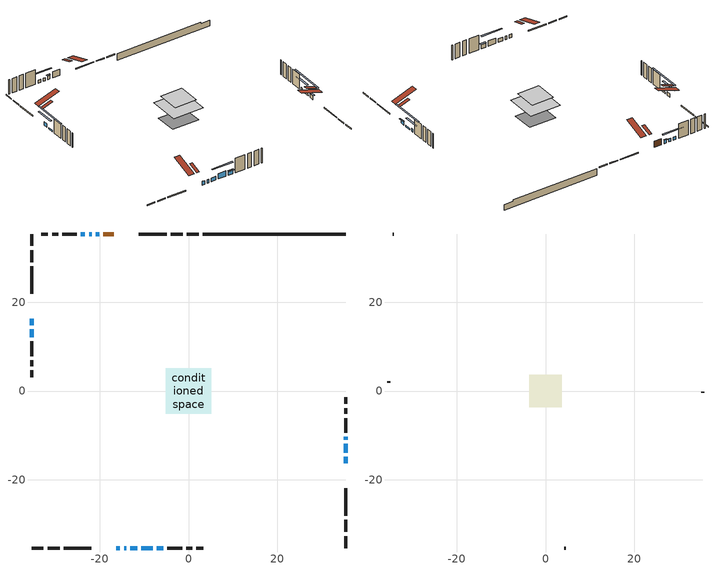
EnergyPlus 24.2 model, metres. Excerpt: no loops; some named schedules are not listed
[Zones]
conditioned space
 floor adiabatic (AdiabaticFloorConstruction): -5.1,-5.1 -5.1,5.1 5.1,5.1 5.1,-5.1 z2.9
 floor foundation (Slab1 construction): -4.47,-3.56 -4.47,3.56 4.47,3.56 4.47,-3.56 z-1.8
 wall outside (RimJoist1 construction): 2.29,35.33 -0.4,35.33 / -35.33,-35.33 -32.64,-35.33 / -35.33,35.33 -35.33,32.64 / 35.33,-35.33 35.33,-32.64 z0.46:0.76
 wall outside (RimJoist2 construction): -1.32,35.33 -4.01,35.33 / -31.71,-35.33 -29.03,-35.33 / -35.33,31.71 -35.33,29.03 / 35.33,-31.71 35.33,-29.03 z0.46:0.76
 wall outside (RimJoist3 construction): -4.94,35.33 -11.15,35.33 / -28.1,-35.33 -21.89,-35.33 / -35.33,28.1 -35.33,21.89 / 35.33,-28.1 35.33,-21.89 z0.46:0.76
 wall outside (AdiabaticWallConstruction 1): -16.77,35.33 -19.19,35.33 z0.46:2.49
 wall outside (AdiabaticWallConstruction): -16.27,-35.33 -15.41,-35.33 / -14.49,-35.33 -14.03,-35.33 / -13.1,-35.33 -11.57,-35.33 z0.46:1.68; 35.33,-16.27 35.33,-14.84 / -20.11,35.33 -20.83,35.33 / -35.33,16.27 -35.33,14.84 z0.46:1.63; 35.33,-13.91 35.33,-11.88 / -35.33,13.91 -35.33,12.08 z0.46:0.87; 35.33,-10.95 35.33,-10.32 / -21.75,35.33 -22.39,35.33 / -23.32,35.33 -24.21,35.33 z0.46:1.48; -10.64,-35.33 -8.05,-35.33 z0.46:2.29; -7.12,-35.33 -5.67,-35.33 z0.46:1.78
 wall outside (Wall1 construction): -25.14,35.33 -28.43,35.33 / -4.74,-35.33 -1.45,-35.33 / -35.33,11.15 -35.33,7.86 / 35.33,-9.39 35.33,-6.1 z0.46:5.34
 wall outside (Wall2 construction): -29.36,35.33 -30.69,35.33 / -0.52,-35.33 0.82,-35.33 / -35.33,6.93 -35.33,5.59 / 35.33,-5.17 35.33,-3.83 z0.46:5.34
 wall outside (Wall3 construction): -31.62,35.33 -33.17,35.33 / 1.75,-35.33 3.3,-35.33 / -35.33,4.67 -35.33,3.12 / 35.33,-2.9 35.33,-1.35 z0.46:5.34
 wall foundation (FoundationWall1 construction): 3.22,35.33,-1.8 3.22,35.33,0.46 32.12,35.33,0.46 32.12,35.33,-0.03 35.33,35.33,-0.03 35.33,35.33,-1.8
 window (WindowConstruction 8): -16.26,-35.33 -15.42,-35.33 z0.46:1.68
 window (WindowConstruction 5): 35.33,-16.26 35.33,-14.84 z0.46:1.63
 window (WindowConstruction 6): -20.11,35.33 -20.82,35.33 z0.46:1.63
 window (WindowConstruction 7): -35.33,16.26 -35.33,14.84 z0.46:1.63
 window (WindowConstruction 11): 35.33,-13.91 35.33,-11.88 z0.46:0.87
 window (WindowConstruction 12): -35.33,13.91 -35.33,12.08 z0.46:0.87
 window (WindowConstruction 9): -14.49,-35.33 -14.03,-35.33 z0.46:1.68
 window (WindowConstruction 10): -13.1,-35.33 -11.57,-35.33 z0.46:1.68
 window (WindowConstruction): 35.33,-10.95 35.33,-10.32 z0.46:1.47
 window (WindowConstruction 1): -21.75,35.33 -22.39,35.33 z0.46:1.47
 window (WindowConstruction 2): -23.32,35.33 -24.21,35.33 z0.46:1.47
 window (WindowConstruction 3): -10.64,-35.33 -8.05,-35.33 z0.46:2.29
 window (WindowConstruction 4): -7.12,-35.33 -5.67,-35.33 z0.46:1.78
 door (Door): -16.77,35.33 -19.19,35.33 z0.46:2.49
 ceiling adiabatic (AdiabaticFloorConstruction): 5.1,-5.1 5.1,5.1 -5.1,5.1 -5.1,-5.1 z2.9
 roof outside (Roof2 construction): -15.84,35.33,5.34 -15.84,31.74,6.53 -14.9,31.74,6.53 -14.9,35.33,5.34; -17.19,-35.33,5.34 -17.19,-31.74,6.53 -18.14,-31.74,6.53 -18.14,-35.33,5.34; -35.33,17.19,5.34 -31.74,17.19,6.53 -31.74,18.14,6.53 -35.33,18.14,5.34; 35.33,-17.19,5.34 31.74,-17.19,6.53 31.74,-18.14,6.53 35.33,-18.14,5.34
attic - vented
 floor to conditioned space (Floor1 construction Reversed): -3.68,-3.68 -3.68,3.68 3.68,3.68 3.68,-3.68 z5.34
 wall outside (Wall4 construction): -34.1,35.33 -34.4,35.33 / 4.23,-35.33 4.52,-35.33 / -35.33,2.19 -35.33,1.89 / 35.33,-0.42 35.33,-0.13 z0.46:5.34
 roof outside (Roof1 construction): -13.97,35.33,5.34 -13.97,28.16,7.73 -12.08,28.16,7.73 -12.08,35.33,5.34; -19.07,-35.33,5.34 -19.07,-28.16,7.73 -20.96,-28.16,7.73 -20.96,-35.33,5.34; -35.33,19.07,5.34 -28.16,19.07,7.73 -28.16,20.96,7.73 -35.33,20.96,5.34; 35.33,-19.07,5.34 28.16,-19.07,7.73 28.16,-20.96,7.73 35.33,-20.96,5.34
shading: 35.33,-14.64 35.33,-16.47 35.74,-16.47 35.74,-14.64 z1.83; -21.03,35.33 -19.91,35.33 -19.91,35.74 -21.03,35.74 z1.83; -35.33,12.53 -35.33,18.58 -35.74,18.58 -35.74,12.53 z3.94; 35.33,-7.1 35.33,-18.69 35.74,-18.69 35.74,-7.1 z5.64; -35.33,7.3 -35.33,18.69 -35.74,18.69 -35.74,7.3 z5.64; 35.33,-8.01 35.33,-13.26 35.74,-13.26 35.74,-8.01 z3.79; -24.7,35.33 -19.44,35.33 -19.44,35.74 -24.7,35.74 z3.79; -26.52,35.33 -21.01,35.33 -21.01,35.74 -26.52,35.74 z3.79; -5.74,-35.33 -12.95,-35.33 -12.95,-35.74 -5.74,-35.74 z4.6; -5.47,-35.33 -7.32,-35.33 -7.32,-35.74 -5.47,-35.74 z1.98
[Building]
Building 1: Terrain=Suburbs
[Site:Location]
Ottawa Intl AP_ON: Latitude {deg}=45.32; Longitude {deg}=-75.67; Time Zone {hr}=-5; Elevation {m}=115; Keep Site Location Information=Yes
[Site:GroundTemperature:Shallow]
1.18808, -1.19398, -1.38475, -0.254337, 4.28362, 8.80044, 12.7163, 15.1969, 15.4076, 13.3901, 9.57408, 5.19582
[Site:WaterMainsTemperature]
Calculation Method=Schedule; Temperature Schedule=mains temperature schedule
[Material] Roughness=Rough; Thermal Absorptance=0.9
Name | Thickness {m} | Conductivity {W/m-K} | Density {kg/m3} | Specific Heat {J/kg-K} | Solar Absorptance | Visible Absorptance
asphalt or fiberglass shingles | 0.00635 | 0.162714 | 1121.4 | 1465.45 | 0.4 | 0.4
ceiling loosefill ins | 0.0846667 | 0.0480833 | 16.02 | 1046.75 | 0.7 | 0.7
ceiling stud and cavity | 0.1397 | 0.891397 | 65.682 | 1177.47 | 0.7 | 0.7
concrete 4.0 in. | 0.1016 | 1.803125 | 2242.8 | 837.4 | 0.7 | 0.7
concrete 8.0 in. | 0.2032 | 1.803125 | 2242.8 | 837.4 | 0.7 | 0.7
door material | 0.04445 | 0.053851 | 512.64 | 1214.23 | 0.7 | 0.7
exterior vertical ins | 0.0482945 | 0.029427 | 32.04 | 1214.23 | 0.7 | 0.7
floor covering | 0.0127 | 0.0433444 | 54.468 | 1339.84 | 0.6 | 0.6
floor rigid ins; wall rigid ins | 0.512978 | 0.029427 | 32.04 | 1214.23 | 0.7 | 0.7
floor stud and cavity | 0.1397 | 1.75129 | 37.0049 | 1207.88 | 0.7 | 0.7
furniture material conditioned space 1 | 0.1524 | 0.115458 | 640.8 | 1214.23 | 0.6 | 0.6
gypsum board | 0.0127 | 0.160291 | 801 | 837.4 | 0.6 | 0.6
gypsum board 1 | 0.00254 | 0.160291 | 801 | 837.4 | 0.6 | 0.6
gypsum board 2 | 0.0127 | 0.160291 | 801 | 837.4 | 0.7 | 0.7
osb sheathing 0.5 in. | 0.0127 | 0.115458 | 512.64 | 1214.23 | 0.7 | 0.7
osb sheathing 0.75 in. | 0.01905 | 0.115458 | 512.64 | 1214.23 | 0.7 | 0.7
osb sheathing 2.0 in. | 0.0508 | 0.115458 | 512.64 | 1214.23 | 0.7 | 0.7
rim joist rigid ins; roof rigid ins | 0.051816 | 0.029427 | 32.04 | 1214.23 | 0.7 | 0.7
rim joist stud and cavity | 0.0508 | 0.0463394 | 125.044 | 1163.47 | 0.6 | 0.6
rim joist stud and cavity 1 | 0.0508 | 0.0514646 | 125.044 | 1163.47 | 0.6 | 0.6
rim joist stud and cavity 2 | 0.0508 | 0.035244 | 125.044 | 1163.47 | 0.6 | 0.6
roof stud and cavity | 0.2032 | 1.52276 | 78.34581 | 1123.46 | 0.7 | 0.7
slab rigid ins | 0.0011384 | 0.029427 | 32.04 | 1214.23 | 0.7 | 0.7
wall stud and cavity | 0.1397 | 0.0937807 | 139.0536 | 1170.24 | 0.7 | 0.7
wall stud and cavity 1 | 0.1397 | 0.112378 | 139.0536 | 1170.24 | 0.7 | 0.7
wall stud and cavity 2 | 0.0889 | 0.228227 | 50.32683 | 1063.81 | 0.7 | 0.7
wall stud and cavity 3 | 0.0889 | 6.1454 | 50.32683 | 1063.81 | 0.6 | 0.6
wall stud and cavity 4 | 0.0889 | 0.380278 | 52.3479 | 1209.89 | 0.7 | 0.7
wall stud and cavity 5 | 0.0889 | 0.391764 | 83.0341 | 1211.67 | 0.7 | 0.7
wood siding | 0.0254 | 0.102417 | 544.68 | 1172.36 | 0.4 | 0.4
wood siding 1 | 0.00254 | 0.102417 | 544.68 | 1172.36 | 0.4 | 0.4
wood siding 2; wood siding 3; wood siding 4 | 0.0254 | 0.102417 | 544.68 | 1172.36 | 0.7 | 0.7
[WindowMaterial:SimpleGlazingSystem]
Name | U-Factor {W/m2-K} | Solar Heat Gain Coefficient
WindowMaterial | 2.97073 | 0.62
WindowMaterial 1 | 2.94631 | 0.64
WindowMaterial 10 | 3.02126 | 0.56
WindowMaterial 2 | 2.87647 | 0.71
WindowMaterial 3 | 2.90827 | 0.68
WindowMaterial 4 | 2.915653 | 0.67
WindowMaterial 5 | 2.95597 | 0.63
WindowMaterial 6 | 2.97584 | 0.62
WindowMaterial 7 | 2.97868 | 0.61
WindowMaterial 8 | 2.96789 | 0.62
WindowMaterial 9 | 3.01899 | 0.57
[Construction]
AdiabaticFloorConstruction: floor stud and cavity, floor rigid ins, osb sheathing 0.75 in., floor covering
AdiabaticWallConstruction: wood siding 3, wall rigid ins, wall stud and cavity 4, gypsum board
AdiabaticWallConstruction 1: wood siding 4, wall rigid ins, wall stud and cavity 4, gypsum board
Door: door material
Floor1 construction Reversed: gypsum board, ceiling stud and cavity, ceiling loosefill ins
FoundationWall1 construction: concrete 8.0 in., gypsum board 2
furniture construction conditioned space 1: furniture material conditioned space 1
PartitionWallConstruction: gypsum board, wall stud and cavity 5, gypsum board
RimJoist1 construction: wood siding 2, osb sheathing 2.0 in., rim joist stud and cavity
RimJoist2 construction: wood siding 2, osb sheathing 2.0 in., rim joist stud and cavity 1
RimJoist3 construction: wood siding 2, rim joist rigid ins, osb sheathing 2.0 in., rim joist stud and cavity 2
Roof1 construction: asphalt or fiberglass shingles
Roof2 construction: asphalt or fiberglass shingles, roof rigid ins, osb sheathing 0.75 in., roof stud and cavity, gypsum board
Slab1 construction: slab rigid ins, concrete 4.0 in.
Wall1 construction: wood siding, osb sheathing 0.5 in., wall stud and cavity, gypsum board
Wall2 construction: wood siding, osb sheathing 0.5 in., wall stud and cavity 1, gypsum board
Wall3 construction: wood siding 1, wall stud and cavity 2, gypsum board 1
Wall4 construction: wood siding 1, wall stud and cavity 3
WindowConstruction; WindowConstruction 1: WindowMaterial
WindowConstruction 10: WindowMaterial 8
WindowConstruction 11: WindowMaterial 9
WindowConstruction 12: WindowMaterial 10
WindowConstruction 2: WindowMaterial 1
WindowConstruction 3: WindowMaterial 2
WindowConstruction 4: WindowMaterial 3
WindowConstruction 5; WindowConstruction 7: WindowMaterial 4
WindowConstruction 6: WindowMaterial 5
WindowConstruction 8: WindowMaterial 6
WindowConstruction 9: WindowMaterial 7
[Zone] Multiplier=1; Part of Total Floor Area=Yes
Name | Volume {m3}
attic - vented | 21.0188
conditioned space | 421.1
[Space]
Name | Zone | Volume {m3}
attic - vented 1 | attic - vented | 21.0188
conditioned space 1 | conditioned space | 421.1
[ZoneInfiltration:EffectiveLeakageArea]
infil attic - vented 1: Zone or Space=attic - vented 1; Schedule=Always On Discrete; Effective Air Leakage Area {cm2}=2281.26; Stack Coefficient=0.000505305; Wind Coefficient=1.51879e-05
[ZoneMixing]
whole house fan mix: Zone or Space=attic - vented; Schedule=Always On Continuous; Design Flow Rate Calculation Method=Flow/Zone; Design Flow Rate {m3/s}=0; Source Zone or Space=conditioned space
[SurfaceProperty:ExposedFoundationPerimeter]
Slab1: Exposed Perimeter Calculation Method=TotalExposedPerimeter; Total Exposed Perimeter {m}=32.107
[InternalMass] Zone or ZoneList=conditioned space; Space or SpaceList=conditioned space 1
Name | Construction | Surface Area {m2}
furniture mass conditioned space 1 | furniture construction conditioned space 1 | 67.0399
partition wall mass | PartitionWallConstruction | 167.6
[Lights]
interior lighting: Zone or ZoneList or Space or SpaceList=conditioned space 1; Schedule=interior lighting schedule; Design Level Calculation Method=LightingLevel; Lighting Level {W}=343.2; Return Air Fraction=0; Fraction Radiant=0.6; Fraction Visible=0.2; Fraction Replaceable=1
[People]
occupants: Zone or ZoneList or Space or SpaceList=conditioned space 1; Number of People Schedule=occupants schedule; Number of People Calculation Method=People; Number of People=3; Fraction Radiant=0.314171; Sensible Heat Fraction=0.56303; Activity Level Schedule=occupants activity schedule; Carbon Dioxide Generation Rate {m3/s-W}=0; Enable ASHRAE 55 Comfort Warnings=No; Mean Radiant Temperature Calculation Type=EnclosureAveraged
[ElectricEquipment] Zone or ZoneList or Space or SpaceList=conditioned space 1; Design Level Calculation Method=EquipmentLevel
Name | Schedule | Design Level {W} | Fraction Latent | Fraction Radiant | Fraction Lost
clothes dryer | clothes dryer schedule | 140.772 | 0.015 | 0.081 | 0.85
clothes washer | clothes washer schedule | 32.1985 | 0.03 | 0.162 | 0.7
cooking range | cooking range schedule | 215.147 | 0.08 | 0.432 | 0.2
dishwasher | dishwasher schedule | 66.8632 | 0.3 | 0.18 | 0.4
fridge | fridge schedule | 72.9452 | 0 | 0.6 | 0
mech vent bath fan 0 | mech vent bath fan 0 schedule | 43 | 0 | 0 | 1
mech vent bath fan 1 | mech vent bath fan 1 schedule | 43 | 0 | 0 | 1
mech vent house fan | mech vent house fan schedule | 0 | 0 | 0 | 1
mech vent house fan cfis | mech vent house fan cfis schedule | 0 | 0 | 0 | 0
mech vent range fan 0 | mech vent range fan 0 schedule | 43 | 0 | 0 | 1
misc plug loads | misc plug loads schedule | 494.7 | 0.045 | 0.513 | 0.1
whole house fan | Always On Discrete | 0 | 0 | 0 | 1
[OtherEquipment] Zone or ZoneList or Space or SpaceList=conditioned space 1; Design Level Calculation Method=EquipmentLevel
Name | Fuel Type | Schedule | Design Level {W} | Fraction Latent | Fraction Radiant | Fraction Lost
clothes dryer 1 | Electricity | clothes dryer schedule | 0 | 0.015 | 0.081 | 0.85
cooking range 1 | Electricity | cooking range schedule | 0 | 0.08 | 0.432 | 0.2
general water use latent | None | general water use schedule | 62.594 | 1 | 0 | 0
general water use sensible | None | general water use schedule | -61.6891 | 0 | 0.6 | 0
mech vent house fan latent load | None | Always On Discrete | 0 | 1 | 0 | 0
mech vent house fan sensible load | None | Always On Discrete | 0 | 0 | 0 | 0
water heater energy adjustment1 | NaturalGas | Always On Discrete | 0.01 | 0 | 0 | 1
[ZoneInfiltration:DesignFlowRate] Zone or ZoneList or Space or SpaceList=conditioned space 1; Schedule=Always On Discrete; Design Flow Rate Calculation Method=Flow/Zone; Design Flow Rate {m3/s}=0
infil flow; natural vent flow; whole house fan flow
[Foundation:Kiva]
Foundation Kiva 1: Initial Indoor Air Temperature {C}=18; Wall Height Above Grade {m}=0.460004; Wall Depth Below Slab {m}=0.2032; Custom Block Material Name 1=exterior vertical ins; Custom Block Depth 1 {m}=2.26; Custom Block X Position 1 {m}=0.2159; Custom Block Z Position 1 {m}=0
[Foundation:Kiva:Settings]
Soil Conductivity {W/m-K}=0.849921; Soil Density {kg/m3}=1842.3; Soil Specific Heat {J/kg-K}=418.7; Ground Solar Absorptivity=0.9; Ground Thermal Absorptivity=0.9; Ground Surface Roughness {m}=0.03; Far-Field Width {m}=40; Deep-Ground Boundary Condition=ZeroFlux; Deep-Ground Depth {m}=40; Minimum Cell Dimension {m}=0.2; Maximum Cell Growth Coefficient=3; Simulation Timestep=Timestep
[Exterior:Lights]
exterior lighting: Schedule=exterior lighting schedule; Design Level {W}=75.6
[Schedule:Constant]
Name | Hourly Value
Always On Continuous; mech vent house fan schedule; mech vent house fan cfis schedule; Always On Discrete | 1
occupants activity schedule | 117.228
fridge schedule | 0
[Schedule:Week:Daily]
interior lighting schedule Week Rule - Jan1-Jan27: interior lighting schedule day, interior lighting schedule day, interior lighting schedule day, interior lighting schedule day, interior lighting schedule day, interior lighting schedule day, interior lighting schedule day, interior lighting schedule default day, interior lighting schedule default day, interior lighting schedule default day, interior lighting schedule default day, interior lighting schedule default day
interior lighting schedule Week Rule - Jan28-Feb3: interior lighting schedule day, interior lighting schedule day, interior lighting schedule day, interior lighting schedule day, interior lighting schedule day 1, interior lighting schedule day 1, interior lighting schedule day 1, interior lighting schedule default day, interior lighting schedule default day, interior lighting schedule default day, interior lighting schedule default day, interior lighting schedule default day
interior lighting schedule Week Rule - Feb4-Feb24: interior lighting schedule day 1, interior lighting schedule day 1, interior lighting schedule day 1, interior lighting schedule day 1, interior lighting schedule day 1, interior lighting schedule day 1, interior lighting schedule day 1, interior lighting schedule default day, interior lighting schedule default day, interior lighting schedule default day, interior lighting schedule default day, interior lighting schedule default day
interior lighting schedule Week Rule - Feb25-Mar3: interior lighting schedule day 1, interior lighting schedule day 1, interior lighting schedule day 1, interior lighting schedule day 1, interior lighting schedule day 2, interior lighting schedule day 2, interior lighting schedule day 2, interior lighting schedule default day, interior lighting schedule default day, interior lighting schedule default day, interior lighting schedule default day, interior lighting schedule default day
interior lighting schedule Week Rule - Mar4-Mar31: interior lighting schedule day 2, interior lighting schedule day 2, interior lighting schedule day 2, interior lighting schedule day 2, interior lighting schedule day 2, interior lighting schedule day 2, interior lighting schedule day 2, interior lighting schedule default day, interior lighting schedule default day, interior lighting schedule default day, interior lighting schedule default day, interior lighting schedule default day
interior lighting schedule Week Rule - Apr1-Apr28: interior lighting schedule day 3, interior lighting schedule day 3, interior lighting schedule day 3, interior lighting schedule day 3, interior lighting schedule day 3, interior lighting schedule day 3, interior lighting schedule day 3, interior lighting schedule default day, interior lighting schedule default day, interior lighting schedule default day, interior lighting schedule default day, interior lighting schedule default day
interior lighting schedule Week Rule - Apr29-May5: interior lighting schedule day 3, interior lighting schedule day 3, interior lighting schedule day 4, interior lighting schedule day 4, interior lighting schedule day 4, interior lighting schedule day 4, interior lighting schedule day 4, interior lighting schedule default day, interior lighting schedule default day, interior lighting schedule default day, interior lighting schedule default day, interior lighting schedule default day
interior lighting schedule Week Rule - May6-May26: interior lighting schedule day 4, interior lighting schedule day 4, interior lighting schedule day 4, interior lighting schedule day 4, interior lighting schedule day 4, interior lighting schedule day 4, interior lighting schedule day 4, interior lighting schedule default day, interior lighting schedule default day, interior lighting schedule default day, interior lighting schedule default day, interior lighting schedule default day
interior lighting schedule Week Rule - May27-Jun2: interior lighting schedule day 4, interior lighting schedule day 4, interior lighting schedule day 4, interior lighting schedule day 4, interior lighting schedule day 4, interior lighting schedule day 5, interior lighting schedule day 5, interior lighting schedule default day, interior lighting schedule default day, interior lighting schedule default day, interior lighting schedule default day, interior lighting schedule default day
interior lighting schedule Week Rule - Jun3-Jun30: interior lighting schedule day 5, interior lighting schedule day 5, interior lighting schedule day 5, interior lighting schedule day 5, interior lighting schedule day 5, interior lighting schedule day 5, interior lighting schedule day 5, interior lighting schedule default day, interior lighting schedule default day, interior lighting schedule default day, interior lighting schedule default day, interior lighting schedule default day
interior lighting schedule Week Rule - Jul1-Jul28: interior lighting schedule day 6, interior lighting schedule day 6, interior lighting schedule day 6, interior lighting schedule day 6, interior lighting schedule day 6, interior lighting schedule day 6, interior lighting schedule day 6, interior lighting schedule default day, interior lighting schedule default day, interior lighting schedule default day, interior lighting schedule default day, interior lighting schedule default day
interior lighting schedule Week Rule - Jul29-Aug4: interior lighting schedule day 6, interior lighting schedule day 6, interior lighting schedule day 6, interior lighting schedule day 7, interior lighting schedule day 7, interior lighting schedule day 7, interior lighting schedule day 7, interior lighting schedule default day, interior lighting schedule default day, interior lighting schedule default day, interior lighting schedule default day, interior lighting schedule default day
interior lighting schedule Week Rule - Aug5-Aug25: interior lighting schedule day 7, interior lighting schedule day 7, interior lighting schedule day 7, interior lighting schedule day 7, interior lighting schedule day 7, interior lighting schedule day 7, interior lighting schedule day 7, interior lighting schedule default day, interior lighting schedule default day, interior lighting schedule default day, interior lighting schedule default day, interior lighting schedule default day
interior lighting schedule Week Rule - Aug26-Sep1: interior lighting schedule day 7, interior lighting schedule day 7, interior lighting schedule day 7, interior lighting schedule day 7, interior lighting schedule day 7, interior lighting schedule day 7, interior lighting schedule day 8, interior lighting schedule default day, interior lighting schedule default day, interior lighting schedule default day, interior lighting schedule default day, interior lighting schedule default day
interior lighting schedule Week Rule - Sep2-Sep29: interior lighting schedule day 8, interior lighting schedule day 8, interior lighting schedule day 8, interior lighting schedule day 8, interior lighting schedule day 8, interior lighting schedule day 8, interior lighting schedule day 8, interior lighting schedule default day, interior lighting schedule default day, interior lighting schedule default day, interior lighting schedule default day, interior lighting schedule default day
interior lighting schedule Week Rule - Sep30-Oct6: interior lighting schedule day 8, interior lighting schedule day 9, interior lighting schedule day 9, interior lighting schedule day 9, interior lighting schedule day 9, interior lighting schedule day 9, interior lighting schedule day 9, interior lighting schedule default day, interior lighting schedule default day, interior lighting schedule default day, interior lighting schedule default day, interior lighting schedule default day
interior lighting schedule Week Rule - Oct7-Oct27: interior lighting schedule day 9, interior lighting schedule day 9, interior lighting schedule day 9, interior lighting schedule day 9, interior lighting schedule day 9, interior lighting schedule day 9, interior lighting schedule day 9, interior lighting schedule default day, interior lighting schedule default day, interior lighting schedule default day, interior lighting schedule default day, interior lighting schedule default day
interior lighting schedule Week Rule - Oct28-Nov3: interior lighting schedule day 9, interior lighting schedule day 9, interior lighting schedule day 9, interior lighting schedule day 9, interior lighting schedule day 10, interior lighting schedule day 10, interior lighting schedule day 10, interior lighting schedule default day, interior lighting schedule default day, interior lighting schedule default day, interior lighting schedule default day, interior lighting schedule default day
interior lighting schedule Week Rule - Nov4-Nov24: interior lighting schedule day 10, interior lighting schedule day 10, interior lighting schedule day 10, interior lighting schedule day 10, interior lighting schedule day 10, interior lighting schedule day 10, interior lighting schedule day 10, interior lighting schedule default day, interior lighting schedule default day, interior lighting schedule default day, interior lighting schedule default day, interior lighting schedule default day
interior lighting schedule Week Rule - Nov25-Dec1: interior lighting schedule day 10, interior lighting schedule day 10, interior lighting schedule day 10, interior lighting schedule day 10, interior lighting schedule day 10, interior lighting schedule day 10, interior lighting schedule day 11, interior lighting schedule default day, interior lighting schedule default day, interior lighting schedule default day, interior lighting schedule default day, interior lighting schedule default day
interior lighting schedule Week Rule - Dec2-Dec31: interior lighting schedule day 11, interior lighting schedule day 11, interior lighting schedule day 11, interior lighting schedule day 11, interior lighting schedule day 11, interior lighting schedule day 11, interior lighting schedule day 11, interior lighting schedule default day, interior lighting schedule default day, interior lighting schedule default day, interior lighting schedule default day, interior lighting schedule default day
occupants schedule Week Rule - Jan1-Dec31: occupants schedule day, occupants schedule day, occupants schedule day, occupants schedule day, occupants schedule day, occupants schedule day, occupants schedule day, occupants schedule default day, occupants schedule default day, occupants schedule default day, occupants schedule default day, occupants schedule default day
clothes dryer schedule Week Rule - Jan1-Dec31: clothes dryer schedule day, clothes dryer schedule day, clothes dryer schedule day, clothes dryer schedule day, clothes dryer schedule day, clothes dryer schedule day, clothes dryer schedule day, clothes dryer schedule default day, clothes dryer schedule default day, clothes dryer schedule default day, clothes dryer schedule default day, clothes dryer schedule default day
clothes washer schedule Week Rule - Jan1-Dec31: clothes washer schedule day, clothes washer schedule day, clothes washer schedule day, clothes washer schedule day, clothes washer schedule day, clothes washer schedule day, clothes washer schedule day, clothes washer schedule default day, clothes washer schedule default day, clothes washer schedule default day, clothes washer schedule default day, clothes washer schedule default day
cooking range schedule Week Rule - Jan1-Dec31: cooking range schedule day, cooking range schedule day, cooking range schedule day, cooking range schedule day, cooking range schedule day, cooking range schedule day, cooking range schedule day, cooking range schedule default day, cooking range schedule default day, cooking range schedule default day, cooking range schedule default day, cooking range schedule default day
dishwasher schedule Week Rule - Jan1-Dec31: dishwasher schedule day, dishwasher schedule day, dishwasher schedule day, dishwasher schedule day, dishwasher schedule day, dishwasher schedule day, dishwasher schedule day, dishwasher schedule default day, dishwasher schedule default day, dishwasher schedule default day, dishwasher schedule default day, dishwasher schedule default day
mech vent bath fan 0 schedule Week Rule - Jan1-Dec31: mech vent bath fan 0 schedule day, mech vent bath fan 0 schedule day, mech vent bath fan 0 schedule day, mech vent bath fan 0 schedule day, mech vent bath fan 0 schedule day, mech vent bath fan 0 schedule day, mech vent bath fan 0 schedule day, mech vent bath fan 0 schedule default day, mech vent bath fan 0 schedule default day, mech vent bath fan 0 schedule default day, mech vent bath fan 0 schedule default day, mech vent bath fan 0 schedule default day
mech vent bath fan 1 schedule Week Rule - Jan1-Dec31: mech vent bath fan 1 schedule day, mech vent bath fan 1 schedule day, mech vent bath fan 1 schedule day, mech vent bath fan 1 schedule day, mech vent bath fan 1 schedule day, mech vent bath fan 1 schedule day, mech vent bath fan 1 schedule day, mech vent bath fan 1 schedule default day, mech vent bath fan 1 schedule default day, mech vent bath fan 1 schedule default day, mech vent bath fan 1 schedule default day, mech vent bath fan 1 schedule default day
mech vent range fan 0 schedule Week Rule - Jan1-Dec31: mech vent range fan 0 schedule day, mech vent range fan 0 schedule day, mech vent range fan 0 schedule day, mech vent range fan 0 schedule day, mech vent range fan 0 schedule day, mech vent range fan 0 schedule day, mech vent range fan 0 schedule day, mech vent range fan 0 schedule default day, mech vent range fan 0 schedule default day, mech vent range fan 0 schedule default day, mech vent range fan 0 schedule default day, mech vent range fan 0 schedule default day
misc plug loads schedule Week Rule - Jan1-Dec31: misc plug loads schedule day, misc plug loads schedule day, misc plug loads schedule day, misc plug loads schedule day, misc plug loads schedule day, misc plug loads schedule day, misc plug loads schedule day, misc plug loads schedule default day, misc plug loads schedule default day, misc plug loads schedule default day, misc plug loads schedule default day, misc plug loads schedule default day
general water use schedule Week Rule - Jan1-Dec31: general water use schedule day, general water use schedule day, general water use schedule day, general water use schedule day, general water use schedule day, general water use schedule day, general water use schedule day, general water use schedule default day, general water use schedule default day, general water use schedule default day, general water use schedule default day, general water use schedule default day
exterior lighting schedule Week Rule - Jan1-Jan27: exterior lighting schedule day, exterior lighting schedule day, exterior lighting schedule day, exterior lighting schedule day, exterior lighting schedule day, exterior lighting schedule day, exterior lighting schedule day, exterior lighting schedule default day, exterior lighting schedule default day, exterior lighting schedule default day, exterior lighting schedule default day, exterior lighting schedule default day
exterior lighting schedule Week Rule - Jan28-Feb3: exterior lighting schedule day, exterior lighting schedule day, exterior lighting schedule day, exterior lighting schedule day, exterior lighting schedule day 1, exterior lighting schedule day 1, exterior lighting schedule day 1, exterior lighting schedule default day, exterior lighting schedule default day, exterior lighting schedule default day, exterior lighting schedule default day, exterior lighting schedule default day
exterior lighting schedule Week Rule - Feb4-Feb24: exterior lighting schedule day 1, exterior lighting schedule day 1, exterior lighting schedule day 1, exterior lighting schedule day 1, exterior lighting schedule day 1, exterior lighting schedule day 1, exterior lighting schedule day 1, exterior lighting schedule default day, exterior lighting schedule default day, exterior lighting schedule default day, exterior lighting schedule default day, exterior lighting schedule default day
exterior lighting schedule Week Rule - Feb25-Mar3: exterior lighting schedule day 1, exterior lighting schedule day 1, exterior lighting schedule day 1, exterior lighting schedule day 1, exterior lighting schedule day 2, exterior lighting schedule day 2, exterior lighting schedule day 2, exterior lighting schedule default day, exterior lighting schedule default day, exterior lighting schedule default day, exterior lighting schedule default day, exterior lighting schedule default day
exterior lighting schedule Week Rule - Mar4-Mar31: exterior lighting schedule day 2, exterior lighting schedule day 2, exterior lighting schedule day 2, exterior lighting schedule day 2, exterior lighting schedule day 2, exterior lighting schedule day 2, exterior lighting schedule day 2, exterior lighting schedule default day, exterior lighting schedule default day, exterior lighting schedule default day, exterior lighting schedule default day, exterior lighting schedule default day
exterior lighting schedule Week Rule - Apr1-Apr28: exterior lighting schedule day 3, exterior lighting schedule day 3, exterior lighting schedule day 3, exterior lighting schedule day 3, exterior lighting schedule day 3, exterior lighting schedule day 3, exterior lighting schedule day 3, exterior lighting schedule default day, exterior lighting schedule default day, exterior lighting schedule default day, exterior lighting schedule default day, exterior lighting schedule default day
exterior lighting schedule Week Rule - Apr29-May5: exterior lighting schedule day 3, exterior lighting schedule day 3, exterior lighting schedule day 4, exterior lighting schedule day 4, exterior lighting schedule day 4, exterior lighting schedule day 4, exterior lighting schedule day 4, exterior lighting schedule default day, exterior lighting schedule default day, exterior lighting schedule default day, exterior lighting schedule default day, exterior lighting schedule default day
exterior lighting schedule Week Rule - May6-May26: exterior lighting schedule day 4, exterior lighting schedule day 4, exterior lighting schedule day 4, exterior lighting schedule day 4, exterior lighting schedule day 4, exterior lighting schedule day 4, exterior lighting schedule day 4, exterior lighting schedule default day, exterior lighting schedule default day, exterior lighting schedule default day, exterior lighting schedule default day, exterior lighting schedule default day
exterior lighting schedule Week Rule - May27-Jun2: exterior lighting schedule day 4, exterior lighting schedule day 4, exterior lighting schedule day 4, exterior lighting schedule day 4, exterior lighting schedule day 4, exterior lighting schedule day 5, exterior lighting schedule day 5, exterior lighting schedule default day, exterior lighting schedule default day, exterior lighting schedule default day, exterior lighting schedule default day, exterior lighting schedule default day
exterior lighting schedule Week Rule - Jun3-Jun30: exterior lighting schedule day 5, exterior lighting schedule day 5, exterior lighting schedule day 5, exterior lighting schedule day 5, exterior lighting schedule day 5, exterior lighting schedule day 5, exterior lighting schedule day 5, exterior lighting schedule default day, exterior lighting schedule default day, exterior lighting schedule default day, exterior lighting schedule default day, exterior lighting schedule default day
exterior lighting schedule Week Rule - Jul1-Jul28: exterior lighting schedule day 6, exterior lighting schedule day 6, exterior lighting schedule day 6, exterior lighting schedule day 6, exterior lighting schedule day 6, exterior lighting schedule day 6, exterior lighting schedule day 6, exterior lighting schedule default day, exterior lighting schedule default day, exterior lighting schedule default day, exterior lighting schedule default day, exterior lighting schedule default day
[Schedule:Year]
interior lighting schedule: interior lighting schedule Week Rule - Jan1-Jan27, 1, 1, 1, 27, interior lighting schedule Week Rule - Jan28-Feb3, 1, 28, 2, 3, interior lighting schedule Week Rule - Feb4-Feb24, 2, 4, 2, 24, interior lighting schedule Week Rule - Feb25-Mar3, 2, 25, 3, 3, interior lighting schedule Week Rule - Mar4-Mar31, 3, 4, 3, 31, interior lighting schedule Week Rule - Apr1-Apr28, 4, 1, 4, 28, interior lighting schedule Week Rule - Apr29-May5, 4, 29, 5, 5, interior lighting schedule Week Rule - May6-May26, 5, 6, 5, 26, interior lighting schedule Week Rule - May27-Jun2, 5, 27, 6, 2, interior lighting schedule Week Rule - Jun3-Jun30, 6, 3, 6, 30, interior lighting schedule Week Rule - Jul1-Jul28, 7, 1, 7, 28, interior lighting schedule Week Rule - Jul29-Aug4, 7, 29, 8, 4, interior lighting schedule Week Rule - Aug5-Aug25, 8, 5, 8, 25, interior lighting schedule Week Rule - Aug26-Sep1, 8, 26, 9, 1, interior lighting schedule Week Rule - Sep2-Sep29, 9, 2, 9, 29, interior lighting schedule Week Rule - Sep30-Oct6, 9, 30, 10, 6, interior lighting schedule Week Rule - Oct7-Oct27, 10, 7, 10, 27, interior lighting schedule Week Rule - Oct28-Nov3, 10, 28, 11, 3, interior lighting schedule Week Rule - Nov4-Nov24, 11, 4, 11, 24, interior lighting schedule Week Rule - Nov25-Dec1, 11, 25, 12, 1, interior lighting schedule Week Rule - Dec2-Dec31, 12, 2, 12, 31
occupants schedule: occupants schedule Week Rule - Jan1-Dec31, 1, 1, 12, 31
clothes dryer schedule: clothes dryer schedule Week Rule - Jan1-Dec31, 1, 1, 12, 31
clothes washer schedule: clothes washer schedule Week Rule - Jan1-Dec31, 1, 1, 12, 31
cooking range schedule: cooking range schedule Week Rule - Jan1-Dec31, 1, 1, 12, 31
dishwasher schedule: dishwasher schedule Week Rule - Jan1-Dec31, 1, 1, 12, 31
mech vent bath fan 0 schedule: mech vent bath fan 0 schedule Week Rule - Jan1-Dec31, 1, 1, 12, 31
mech vent bath fan 1 schedule: mech vent bath fan 1 schedule Week Rule - Jan1-Dec31, 1, 1, 12, 31
mech vent range fan 0 schedule: mech vent range fan 0 schedule Week Rule - Jan1-Dec31, 1, 1, 12, 31
misc plug loads schedule: misc plug loads schedule Week Rule - Jan1-Dec31, 1, 1, 12, 31
general water use schedule: general water use schedule Week Rule - Jan1-Dec31, 1, 1, 12, 31
exterior lighting schedule: exterior lighting schedule Week Rule - Jan1-Jan27, 1, 1, 1, 27, exterior lighting schedule Week Rule - Jan28-Feb3, 1, 28, 2, 3, exterior lighting schedule Week Rule - Feb4-Feb24, 2, 4, 2, 24, exterior lighting schedule Week Rule - Feb25-Mar3, 2, 25, 3, 3, exterior lighting schedule Week Rule - Mar4-Mar31, 3, 4, 3, 31, exterior lighting schedule Week Rule - Apr1-Apr28, 4, 1, 4, 28, exterior lighting schedule Week Rule - Apr29-May5, 4, 29, 5, 5, exterior lighting schedule Week Rule - May6-May26, 5, 6, 5, 26, exterior lighting schedule Week Rule - May27-Jun2, 5, 27, 6, 2, exterior lighting schedule Week Rule - Jun3-Jun30, 6, 3, 6, 30, exterior lighting schedule Week Rule - Jul1-Jul28, 7, 1, 7, 28, exterior lighting schedule Week Rule - Jul29-Aug4, 7, 29, 8, 4, exterior lighting schedule Week Rule - Aug5-Aug25, 8, 5, 8, 25, exterior lighting schedule Week Rule - Aug26-Sep1, 8, 26, 9, 1, exterior lighting schedule Week Rule - Sep2-Sep29, 9, 2, 9, 29, exterior lighting schedule Week Rule - Sep30-Oct6, 9, 30, 10, 6, exterior lighting schedule Week Rule - Oct7-Oct27, 10, 7, 10, 27, exterior lighting schedule Week Rule - Oct28-Nov3, 10, 28, 11, 3, exterior lighting schedule Week Rule - Nov4-Nov24, 11, 4, 11, 24, exterior lighting schedule Week Rule - Nov25-Dec1, 11, 25, 12, 1, exterior lighting schedule Week Rule - Dec2-Dec31, 12, 2, 12, 31
[Schedule:Compact]
mains temperature schedule: Through: 01/01, For: AllDays, Until: 24:00, 5.98056, Through: 01/02, For: AllDays, Until: 24:00, 5.90111, Through: 01/03, For: AllDays, Until: 24:00, 5.82222, Through: 01/04, For: AllDays, Until: 24:00, 5.74556, Through: 01/05, For: AllDays, Until: 24:00, 5.66944, Through: 01/06, For: AllDays, Until: 24:00, 5.595, Through: 01/07, For: AllDays, Until: 24:00, 5.52222, Through: 01/08, For: AllDays, Until: 24:00, 5.45, Through: 01/09, For: AllDays, Until: 24:00, 5.38, Through: 01/10, For: AllDays, Until: 24:00, 5.31111, Through: 01/11, For: AllDays, Until: 24:00, 5.24333, Through: 01/12, For: AllDays, Until: 24:00, 5.17778, Through: 01/13, For: AllDays, Until: 24:00, 5.11333, Through: 01/14, For: AllDays, Until: 24:00, 5.05, Through: 01/15, For: AllDays, Until: 24:00, 4.98833, Through: 01/16, For: AllDays, Until: 24:00, 4.92889, Through: 01/17, For: AllDays, Until: 24:00, 4.87, Through: 01/18, For: AllDays, Until: 24:00, 4.81333, Through: 01/19, For: AllDays, Until: 24:00, 4.75833, Through: 01/20, For: AllDays, Until: 24:00, 4.70444, Through: 01/21, For: AllDays, Until: 24:00, 4.65278, Through: 01/22, For: AllDays, Until: 24:00, 4.60222, Through: 01/23, For: AllDays, Until: 24:00, 4.55333, Through: 01/24, For: AllDays, Until: 24:00, 4.50667, Through: 01/25, For: AllDays, Until: 24:00, 4.46111, Through: 01/26, For: AllDays, Until: 24:00, 4.41722, Through: 01/27, For: AllDays, Until: 24:00, 4.37556, Through: 01/28, For: AllDays, Until: 24:00, 4.335, Through: 01/29, For: AllDays, Until: 24:00, 4.29667, Through: 01/30, For: AllDays, Until: 24:00, 4.26, Through: 01/31, For: AllDays, Until: 24:00, 4.225, Through: 02/01, For: AllDays, Until: 24:00, 4.19167, Through: 02/02, For: AllDays, Until: 24:00, 4.16, Through: 02/03, For: AllDays, Until: 24:00, 4.13056, Through: 02/04, For: AllDays, Until: 24:00, 4.10278, Through: 02/05, For: AllDays, Until: 24:00, 4.07667, Through: 02/06, For: AllDays, Until: 24:00, 4.05222, Through: 02/07, For: AllDays, Until: 24:00, 4.03, Through: 02/08, For: AllDays, Until: 24:00, 4.00889, Through: 02/09, For: AllDays, Until: 24:00, 3.99056, Through: 02/10, For: AllDays, Until: 24:00, 3.97333, Through: 02/11, For: AllDays, Until: 24:00, 3.95833, Through: 02/12, For: AllDays, Until: 24:00, 3.945, Through: 02/13, For: AllDays, Until: 24:00, 3.93333, Through: 02/14, For: AllDays, Until: 24:00, 3.92389, Through: 02/15, For: AllDays, Until: 24:00, 3.91611, Through: 02/16, For: AllDays, Until: 24:00, 3.91, Through: 02/17, For: AllDays, Until: 24:00, 3.90611, Through: 02/18, For: AllDays, Until: 24:00, 3.90389, Through: 02/19, For: AllDays, Until: 24:00, 3.90389, Through: 02/20, For: AllDays, Until: 24:00, 3.905, Through: 02/21, For: AllDays, Until: 24:00, 3.90889, Through: 02/22, For: AllDays, Until: 24:00, 3.91389, Through: 02/23, For: AllDays, Until: 24:00, 3.92111, Through: 02/24, For: AllDays, Until: 24:00, 3.93, Through: 02/25, For: AllDays, Until: 24:00, 3.94056, Through: 02/26, For: AllDays, Until: 24:00, 3.95333, Through: 02/27, For: AllDays, Until: 24:00, 3.96778, Through: 02/28, For: AllDays, Until: 24:00, 3.98444, Through: 03/01, For: AllDays, Until: 24:00, 4.00278, Through: 03/02, For: AllDays, Until: 24:00, 4.02278, Through: 03/03, For: AllDays, Until: 24:00, 4.04444, Through: 03/04, For: AllDays, Until: 24:00, 4.06833, Through: 03/05, For: AllDays, Until: 24:00, 4.09389, Through: 03/06, For: AllDays, Until: 24:00, 4.12111, Through: 03/07, For: AllDays, Until: 24:00, 4.15, Through: 03/08, For: AllDays, Until: 24:00, 4.18111, Through: 03/09, For: AllDays, Until: 24:00, 4.21333, Through: 03/10, For: AllDays, Until: 24:00, 4.24778, Through: 03/11, For: AllDays, Until: 24:00, 4.28389, Through: 03/12, For: AllDays, Until: 24:00, 4.32222, Through: 03/13, For: AllDays, Until: 24:00, 4.36167, Through: 03/14, For: AllDays, Until: 24:00, 4.40333, Through: 03/15, For: AllDays, Until: 24:00, 4.44611, Through: 03/16, For: AllDays, Until: 24:00, 4.49111, Through: 03/17, For: AllDays, Until: 24:00, 4.53722, Through: 03/18, For: AllDays, Until: 24:00, 4.58556, Through: 03/19, For: AllDays, Until: 24:00, 4.63556, Through: 03/20, For: AllDays, Until: 24:00, 4.68667, Through: 03/21, For: AllDays, Until: 24:00, 4.74, Through: 03/22, For: AllDays, Until: 24:00, 4.79444, Through: 03/23, For: AllDays, Until: 24:00, 4.85111, Through: 03/24, For: AllDays, Until: 24:00, 4.90889, Through: 03/25, For: AllDays, Until: 24:00, 4.96833, Through: 03/26, For: AllDays, Until: 24:00, 5.02944, Through: 03/27, For: AllDays, Until: 24:00, 5.09167, Through: 03/28, For: AllDays, Until: 24:00, 5.15556, Through: 03/29, For: AllDays, Until: 24:00, 5.22111, Through: 03/30, For: AllDays, Until: 24:00, 5.28833, Through: 03/31, For: AllDays, Until: 24:00, 5.35667, Through: 04/01, For: AllDays, Until: 24:00, 5.42667, Through: 04/02, For: AllDays, Until: 24:00, 5.49778, Through: 04/03, For: AllDays, Until: 24:00, 5.57056, Through: 04/04, For: AllDays, Until: 24:00, 5.64444, Through: 04/05, For: AllDays, Until: 24:00, 5.71944, Through: 04/06, For: AllDays, Until: 24:00, 5.79611, Through: 04/07, For: AllDays, Until: 24:00, 5.87444, Through: 04/08, For: AllDays, Until: 24:00, 5.95389, Through: 04/09, For: AllDays, Until: 24:00, 6.03389, Through: 04/10, For: AllDays, Until: 24:00, 6.11611, Through: 04/11, For: AllDays, Until: 24:00, 6.19889, Through: 04/12, For: AllDays, Until: 24:00, 6.28278, Through: 04/13, For: AllDays, Until: 24:00, 6.36833, Through: 04/14, For: AllDays, Until: 24:00, 6.45444, Through: 04/15, For: AllDays, Until: 24:00, 6.54222, Through: 04/16, For: AllDays, Until: 24:00, 6.63056, Through: 04/17, For: AllDays, Until: 24:00, 6.72056, Through: 04/18, For: AllDays, Until: 24:00, 6.81111, Through: 04/19, For: AllDays, Until: 24:00, 6.90278, Through: 04/20, For: AllDays, Until: 24:00, 6.99556, Through: 04/21, For: AllDays, Until: 24:00, 7.08889, Through: 04/22, For: AllDays, Until: 24:00, 7.18333, Through: 04/23, For: AllDays, Until: 24:00, 7.27889, Through: 04/24, For: AllDays, Until: 24:00, 7.375, Through: 04/25, For: AllDays, Until: 24:00, 7.47222, Through: 04/26, For: AllDays, Until: 24:00, 7.57, Through: 04/27, For: AllDays, Until: 24:00, 7.66889, Through: 04/28, For: AllDays, Until: 24:00, 7.76833, Through: 04/29, For: AllDays, Until: 24:00, 7.86833, Through: 04/30, For: AllDays, Until: 24:00, 7.96889, Through: 05/01, For: AllDays, Until: 24:00, 8.07056, Through: 05/02, For: AllDays, Until: 24:00, 8.17278, Through: 05/03, For: AllDays, Until: 24:00, 8.275, Through: 05/04, For: AllDays, Until: 24:00, 8.37833, Through: 05/05, For: AllDays, Until: 24:00, 8.48222, Through: 05/06, For: AllDays, Until: 24:00, 8.58667, Through: 05/07, For: AllDays, Until: 24:00, 8.69111, Through: 05/08, For: AllDays, Until: 24:00, 8.79667, Through: 05/09, For: AllDays, Until: 24:00, 8.90222, Through: 05/10, For: AllDays, Until: 24:00, 9.00833, Through: 05/11, For: AllDays, Until: 24:00, 9.11444, Through: 05/12, For: AllDays, Until: 24:00, 9.22111, Through: 05/13, For: AllDays, Until: 24:00, 9.32778, Through: 05/14, For: AllDays, Until: 24:00, 9.435, Through: 05/15, For: AllDays, Until: 24:00, 9.54278, Through: 05/16, For: AllDays, Until: 24:00, 9.65, Through: 05/17, For: AllDays, Until: 24:00, 9.75778, Through: 05/18, For: AllDays, Until: 24:00, 9.86611, Through: 05/19, For: AllDays, Until: 24:00, 9.97389, Through: 05/20, For: AllDays, Until: 24:00, 10.0822, Through: 05/21, For: AllDays, Until: 24:00, 10.19, Through: 05/22, For: AllDays, Until: 24:00, 10.2983, Through: 05/23, For: AllDays, Until: 24:00, 10.4061, Through: 05/24, For: AllDays, Until: 24:00, 10.5139, Through: 05/25, For: AllDays, Until: 24:00, 10.6222, Through: 05/26, For: AllDays, Until: 24:00, 10.73, Through: 05/27, For: AllDays, Until: 24:00, 10.8372, Through: 05/28, For: AllDays, Until: 24:00, 10.945, Through: 05/29, For: AllDays, Until: 24:00, 11.0517, Through: 05/30, For: AllDays, Until: 24:00, 11.1589, Through: 05/31, For: AllDays, Until: 24:00, 11.2656, Through: 06/01, For: AllDays, Until: 24:00, 11.3717, Through: 06/02, For: AllDays, Until: 24:00, 11.4778, Through: 06/03, For: AllDays, Until: 24:00, 11.5833, Through: 06/04, For: AllDays, Until: 24:00, 11.6883, Through: 06/05, For: AllDays, Until: 24:00, 11.7933, Through: 06/06, For: AllDays, Until: 24:00, 11.8972, Through: 06/07, For: AllDays, Until: 24:00, 12.0011, Through: 06/08, For: AllDays, Until: 24:00, 12.1044, Through: 06/09, For: AllDays, Until: 24:00, 12.2067, Through: 06/10, For: AllDays, Until: 24:00, 12.3089, Through: 06/11, For: AllDays, Until: 24:00, 12.4106, Through: 06/12, For: AllDays, Until: 24:00, 12.5111, Through: 06/13, For: AllDays, Until: 24:00, 12.6111, Through: 06/14, For: AllDays, Until: 24:00, 12.7106, Through: 06/15, For: AllDays, Until: 24:00, 12.8089, Through: 06/16, For: AllDays, Until: 24:00, 12.9067, Through: 06/17, For: AllDays, Until: 24:00, 13.0039, Through: 06/18, For: AllDays, Until: 24:00, 13.1, Through: 06/19, For: AllDays, Until: 24:00, 13.195, Through: 06/20, For: AllDays, Until: 24:00, 13.2894, Through: 06/21, For: AllDays, Until: 24:00, 13.3833, Through: 06/22, For: AllDays, Until: 24:00, 13.4756, Through: 06/23, For: AllDays, Until: 24:00, 13.5672, Through: 06/24, For: AllDays, Until: 24:00, 13.6578, Through: 06/25, For: AllDays, Until: 24:00, 13.7472, Through: 06/26, For: AllDays, Until: 24:00, 13.8356, Through: 06/27, For: AllDays, Until: 24:00, 13.9233, Through: 06/28, For: AllDays, Until: 24:00, 14.0094, Through: 06/29, For: AllDays, Until: 24:00, 14.0944, Through: 06/30, For: AllDays, Until: 24:00, 14.1789, Through: 07/01, For: AllDays, Until: 24:00, 14.2617, Through: 07/02, For: AllDays, Until: 24:00, 14.3433, Through: 07/03, For: AllDays, Until: 24:00, 14.4233, Through: 07/04, For: AllDays, Until: 24:00, 14.5028, Through: 07/05, For: AllDays, Until: 24:00, 14.5806, Through: 07/06, For: AllDays, Until: 24:00, 14.6567, Through: 07/07, For: AllDays, Until: 24:00, 14.7322, Through: 07/08, For: AllDays, Until: 24:00, 14.8061, Through: 07/09, For: AllDays, Until: 24:00, 14.8783, Through: 07/10, For: AllDays, Until: 24:00, 14.9494, Through: 07/11, For: AllDays, Until: 24:00, 15.0194, Through: 07/12, For: AllDays, Until: 24:00, 15.0878, Through: 07/13, For: AllDays, Until: 24:00, 15.1544, Through: 07/14, For: AllDays, Until: 24:00, 15.22, Through: 07/15, For: AllDays, Until: 24:00, 15.2833, Through: 07/16, For: AllDays, Until: 24:00, 15.3461, Through: 07/17, For: AllDays, Until: 24:00, 15.4067, Through: 07/18, For: AllDays, Until: 24:00, 15.4661, Through: 07/19, For: AllDays, Until: 24:00, 15.5239, Through: 07/20, For: AllDays, Until: 24:00, 15.58, Through: 07/21, For: AllDays, Until: 24:00, 15.6344, Through: 07/22, For: AllDays, Until: 24:00, 15.6872, Through: 07/23, For: AllDays, Until: 24:00, 15.7383, Through: 07/24, For: AllDays, Until: 24:00, 15.7883, Through: 07/25, For: AllDays, Until: 24:00, 15.8361, Through: 07/26, For: AllDays, Until: 24:00, 15.8822, Through: 07/27, For: AllDays, Until: 24:00, 15.9272, Through: 07/28, For: AllDays, Until: 24:00, 15.97, Through: 07/29, For: AllDays, Until: 24:00, 16.0111, Through: 07/30, For: AllDays, Until: 24:00, 16.0506, Through: 07/31, For: AllDays, Until: 24:00, 16.0883, Through: 08/01, For: AllDays, Until: 24:00, 16.1244, Through: 08/02, For: AllDays, Until: 24:00, 16.1583, Through: 08/03, For: AllDays, Until: 24:00, 16.1911, Through: 08/04, For: AllDays, Until: 24:00, 16.2217, Through: 08/05, For: AllDays, Until: 24:00, 16.2506, Through: 08/06, For: AllDays, Until: 24:00, 16.2778, Through: 08/07, For: AllDays, Until: 24:00, 16.3028, Through: 08/08, For: AllDays, Until: 24:00, 16.3267, Through: 08/09, For: AllDays, Until: 24:00, 16.3483, Through: 08/10, For: AllDays, Until: 24:00, 16.3678, Through: 08/11, For: AllDays, Until: 24:00, 16.3861, Through: 08/12, For: AllDays, Until: 24:00, 16.4022, Through: 08/13, For: AllDays, Until: 24:00, 16.4167, Through: 08/14, For: AllDays, Until: 24:00, 16.4289, Through: 08/15, For: AllDays, Until: 24:00, 16.4394, Through: 08/16, For: AllDays, Until: 24:00, 16.4483, Through: 08/17, For: AllDays, Until: 24:00, 16.455, Through: 08/18, For: AllDays, Until: 24:00, 16.4606, Through: 08/19, For: AllDays, Until: 24:00, 16.4633, Through: 08/20, For: AllDays, Until: 24:00, 16.465, Through: 08/21, For: AllDays, Until: 24:00, 16.4644, Through: 08/22, For: AllDays, Until: 24:00, 16.4622, Through: 08/23, For: AllDays, Until: 24:00, 16.4578, Through: 08/24, For: AllDays, Until: 24:00, 16.4517, Through: 08/25, For: AllDays, Until: 24:00, 16.4439, Through: 08/26, For: AllDays, Until: 24:00, 16.4339, Through: 08/27, For: AllDays, Until: 24:00, 16.4222, Through: 08/28, For: AllDays, Until: 24:00, 16.4089, Through: 08/29, For: AllDays, Until: 24:00, 16.3933, Through: 08/30, For: AllDays, Until: 24:00, 16.3761, Through: 08/31, For: AllDays, Until: 24:00, 16.3572, Through: 09/01, For: AllDays, Until: 24:00, 16.3361, Through: 09/02, For: AllDays, Until: 24:00, 16.3139, Through: 09/03, For: AllDays, Until: 24:00, 16.2894, Through: 09/04, For: AllDays, Until: 24:00, 16.2628, Through: 09/05, For: AllDays, Until: 24:00, 16.235, Through: 09/06, For: AllDays, Until: 24:00, 16.205, Through: 09/07, For: AllDays, Until: 24:00, 16.1733, Through: 09/08, For: AllDays, Until: 24:00, 16.14, Through: 09/09, For: AllDays, Until: 24:00, 16.1044, Through: 09/10, For: AllDays, Until: 24:00, 16.0678, Through: 09/11, For: AllDays, Until: 24:00, 16.0289, Through: 09/12, For: AllDays, Until: 24:00, 15.9889, Through: 09/13, For: AllDays, Until: 24:00, 15.9467, Through: 09/14, For: AllDays, Until: 24:00, 15.9028, Through: 09/15, For: AllDays, Until: 24:00, 15.8572, Through: 09/16, For: AllDays, Until: 24:00, 15.81, Through: 09/17, For: AllDays, Until: 24:00, 15.7611, Through: 09/18, For: AllDays, Until: 24:00, 15.7106, Through: 09/19, For: AllDays, Until: 24:00, 15.6583, Through: 09/20, For: AllDays, Until: 24:00, 15.6044, Through: 09/21, For: AllDays, Until: 24:00, 15.5489, Through: 09/22, For: AllDays, Until: 24:00, 15.4922, Through: 09/23, For: AllDays, Until: 24:00, 15.4333, Through: 09/24, For: AllDays, Until: 24:00, 15.3733, Through: 09/25, For: AllDays, Until: 24:00, 15.3117, Through: 09/26, For: AllDays, Until: 24:00, 15.2483, Through: 09/27, For: AllDays, Until: 24:00, 15.1839, Through: 09/28, For: AllDays, Until: 24:00, 15.1178, Through: 09/29, For: AllDays, Until: 24:00, 15.05, Through: 09/30, For: AllDays, Until: 24:00, 14.9811, Through: 10/01, For: AllDays, Until: 24:00, 14.9106, Through: 10/02, For: AllDays, Until: 24:00, 14.8389, Through: 10/03, For: AllDays, Until: 24:00, 14.7656, Through: 10/04, For: AllDays, Until: 24:00, 14.6906, Through: 10/05, For: AllDays, Until: 24:00, 14.615, Through: 10/06, For: AllDays, Until: 24:00, 14.5378, Through: 10/07, For: AllDays, Until: 24:00, 14.4589, Through: 10/08, For: AllDays, Until: 24:00, 14.3794, Through: 10/09, For: AllDays, Until: 24:00, 14.2983, Through: 10/10, For: AllDays, Until: 24:00, 14.2161, Through: 10/11, For: AllDays, Until: 24:00, 14.1322, Through: 10/12, For: AllDays, Until: 24:00, 14.0478, Through: 10/13, For: AllDays, Until: 24:00, 13.9622, Through: 10/14, For: AllDays, Until: 24:00, 13.875, Through: 10/15, For: AllDays, Until: 24:00, 13.7872, Through: 10/16, For: AllDays, Until: 24:00, 13.6983, Through: 10/17, For: AllDays, Until: 24:00, 13.6078, Through: 10/18, For: AllDays, Until: 24:00, 13.5167, Through: 10/19, For: AllDays, Until: 24:00, 13.425, Through: 10/20, For: AllDays, Until: 24:00, 13.3317, Through: 10/21, For: AllDays, Until: 24:00, 13.2378, Through: 10/22, For: AllDays, Until: 24:00, 13.1428, Through: 10/23, For: AllDays, Until: 24:00, 13.0472, Through: 10/24, For: AllDays, Until: 24:00, 12.9506, Through: 10/25, For: AllDays, Until: 24:00, 12.8528, Through: 10/26, For: AllDays, Until: 24:00, 12.755, Through: 10/27, For: AllDays, Until: 24:00, 12.6556, Through: 10/28, For: AllDays, Until: 24:00, 12.5561, Through: 10/29, For: AllDays, Until: 24:00, 12.4556, Through: 10/30, For: AllDays, Until: 24:00, 12.3544, Through: 10/31, For: AllDays, Until: 24:00, 12.2528, Through: 11/01, For: AllDays, Until: 24:00, 12.1506, Through: 11/02, For: AllDays, Until: 24:00, 12.0472, Through: 11/03, For: AllDays, Until: 24:00, 11.9439, Through: 11/04, For: AllDays, Until: 24:00, 11.84, Through: 11/05, For: AllDays, Until: 24:00, 11.7356, Through: 11/06, For: AllDays, Until: 24:00, 11.6306, Through: 11/07, For: AllDays, Until: 24:00, 11.525, Through: 11/08, For: AllDays, Until: 24:00, 11.4194, Through: 11/09, For: AllDays, Until: 24:00, 11.3133, Through: 11/10, For: AllDays, Until: 24:00, 11.2067, Through: 11/11, For: AllDays, Until: 24:00, 11.1, Through: 11/12, For: AllDays, Until: 24:00, 10.9928, Through: 11/13, For: AllDays, Until: 24:00, 10.8856, Through: 11/14, For: AllDays, Until: 24:00, 10.7778, Through: 11/15, For: AllDays, Until: 24:00, 10.6706, Through: 11/16, For: AllDays, Until: 24:00, 10.5628, Through: 11/17, For: AllDays, Until: 24:00, 10.4544, Through: 11/18, For: AllDays, Until: 24:00, 10.3467, Through: 11/19, For: AllDays, Until: 24:00, 10.2383, Through: 11/20, For: AllDays, Until: 24:00, 10.1306, Through: 11/21, For: AllDays, Until: 24:00, 10.0222, Through: 11/22, For: AllDays, Until: 24:00, 9.91444, Through: 11/23, For: AllDays, Until: 24:00, 9.80667, Through: 11/24, For: AllDays, Until: 24:00, 9.69833, Through: 11/25, For: AllDays, Until: 24:00, 9.59111, Through: 11/26, For: AllDays, Until: 24:00, 9.48333, Through: 11/27, For: AllDays, Until: 24:00, 9.37611, Through: 11/28, For: AllDays, Until: 24:00, 9.26889, Through: 11/29, For: AllDays, Until: 24:00, 9.16222, Through: 11/30, For: AllDays, Until: 24:00, 9.05556, Through: 12/01, For: AllDays, Until: 24:00, 8.94944, Through: 12/02, For: AllDays, Until: 24:00, 8.84389, Through: 12/03, For: AllDays, Until: 24:00, 8.73833, Through: 12/04, For: AllDays, Until: 24:00, 8.63333, Through: 12/05, For: AllDays, Until: 24:00, 8.52889, Through: 12/06, For: AllDays, Until: 24:00, 8.425, Through: 12/07, For: AllDays, Until: 24:00, 8.32167, Through: 12/08, For: AllDays, Until: 24:00, 8.21833, Through: 12/09, For: AllDays, Until: 24:00, 8.11611, Through: 12/10, For: AllDays, Until: 24:00, 8.01444, Through: 12/11, For: AllDays, Until: 24:00, 7.91333, Through: 12/12, For: AllDays, Until: 24:00, 7.81278, Through: 12/13, For: AllDays, Until: 24:00, 7.71333, Through: 12/14, For: AllDays, Until: 24:00, 7.61389, Through: 12/15, For: AllDays, Until: 24:00, 7.51611, Through: 12/16, For: AllDays, Until: 24:00, 7.41833, Through: 12/17, For: AllDays, Until: 24:00, 7.32167, Through: 12/18, For: AllDays, Until: 24:00, 7.22611, Through: 12/19, For: AllDays, Until: 24:00, 7.13111, Through: 12/20, For: AllDays, Until: 24:00, 7.03722, Through: 12/21, For: AllDays, Until: 24:00, 6.94389, Through: 12/22, For: AllDays, Until: 24:00, 6.85222, Through: 12/23, For: AllDays, Until: 24:00, 6.76111, Through: 12/24, For: AllDays, Until: 24:00, 6.67056, Through: 12/25, For: AllDays, Until: 24:00, 6.58167, Through: 12/26, For: AllDays, Until: 24:00, 6.49389, Through: 12/27, For: AllDays, Until: 24:00, 6.40667, Through: 12/28, For: AllDays, Until: 24:00, 6.32111, Through: 12/29, For: AllDays, Until: 24:00, 6.23611, Through: 12/30, For: AllDays, Until: 24:00, 6.15278, Through: 12/31, For: AllDays, Until: 24:00, 6.07056
